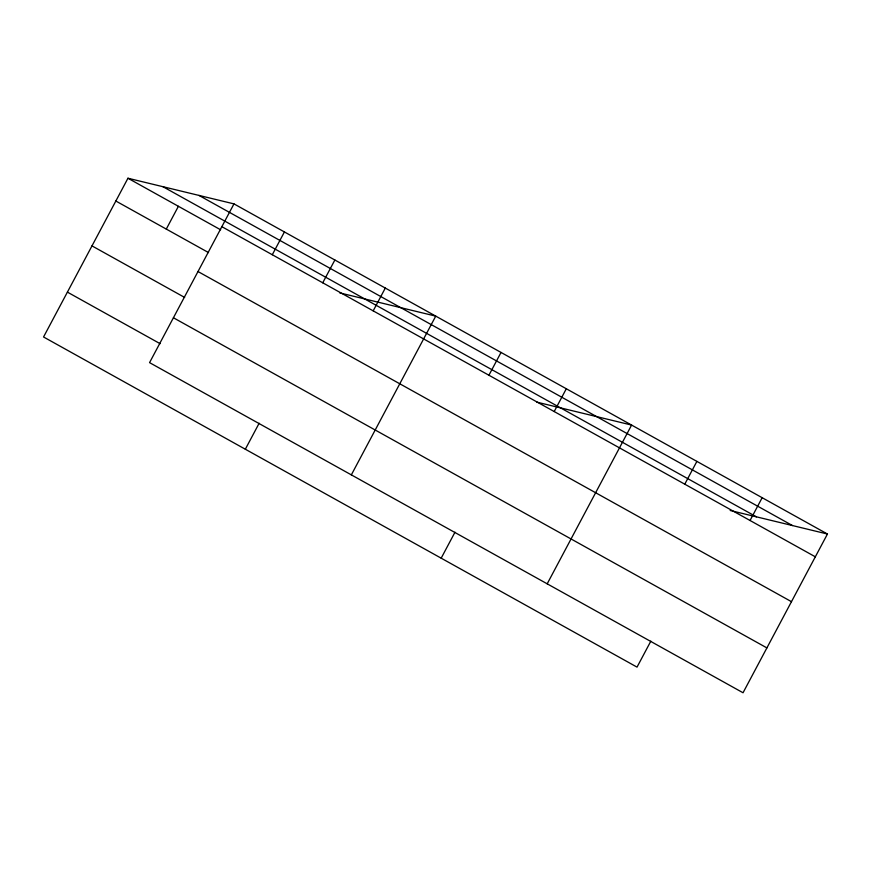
<?xml version="1.0" encoding="UTF-8"?>
<svg xmlns="http://www.w3.org/2000/svg" width="871" height="871" viewBox="0 0 871 871"><rect width="100%" height="100%" fill="white"/><g stroke="black" fill="none" stroke-linecap="round" stroke-linejoin="round"><path stroke-width="1.31" d="M233.972 203.879L149.562 362.63L743.039 692.761L827.45 534.021L233.972 203.879L127.961 178.239L43.55 336.979L637.028 667.121L650.844 641.143M166.285 229.084L178.403 206.296M272.296 254.735L284.414 231.947M322.738 282.792L334.867 260.004M245.328 449.229L259.144 423.252M373.191 310.86L385.309 288.061M351.34 474.88L435.75 316.129L339.734 292.896M488.914 375.238L501.032 352.439M441.183 558.169L454.989 532.203M554.196 411.548L566.313 388.76M547.195 583.82L631.606 425.07L536.841 402.141M684.769 484.178L696.887 461.39M750.051 520.488L762.169 497.7M730.181 510.482L827.45 534.021M198.991 195.42L792.468 525.551M162.942 186.699L756.42 516.83M221.855 226.678L815.332 556.809M127.961 178.239L220.635 229.792M115.843 201.027L208.517 252.579M198 271.534L791.478 601.676M91.988 245.894L184.663 297.447M173.416 317.763L766.894 647.904M67.405 292.123L160.09 343.675"/></g></svg>
